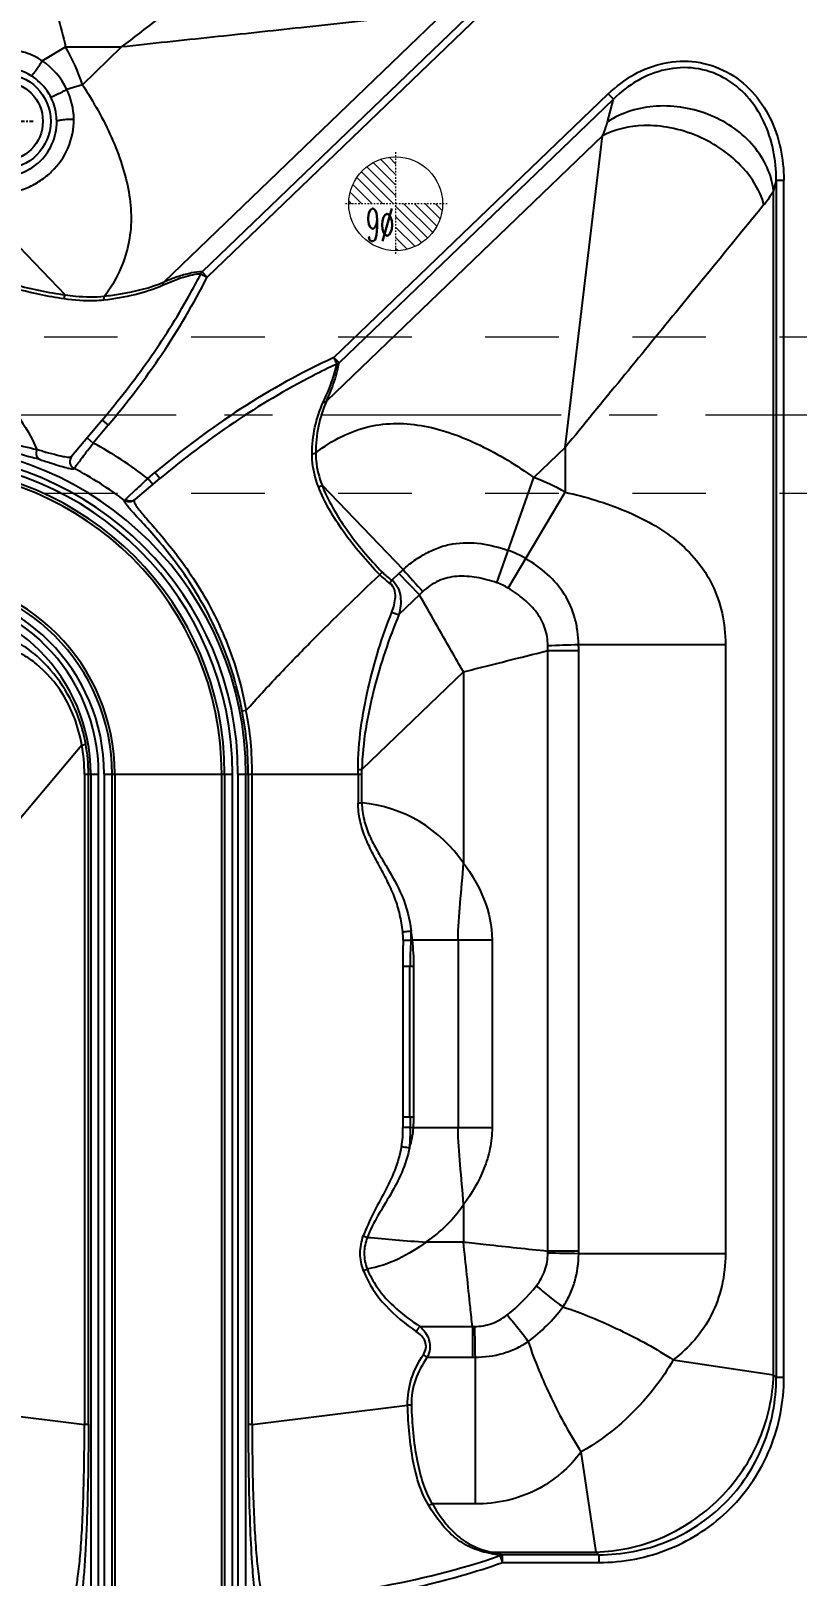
# Model space of a CAD drawing. Header units: millimetres. Extents: x 2634 to 3034, y 1430 to 1883.
# Drawn here: x 2910.3 to 2959.3, y 1681.4 to 1780.2 of the extents above; entities that cross this region are included whole.
import ezdxf
from ezdxf.enums import TextEntityAlignment as Align

# ---------------------------------------------------------------- set-up
doc = ezdxf.new("R2010")
doc.units = ezdxf.units.MM
doc.linetypes.add('CENTER', pattern=[0.6, 0.375, -0.075, 0.075, -0.075])
doc.linetypes.add('HIDDEN', pattern=[0.2, 0.1, -0.1])
doc.layers.add('cool', color=153, linetype='HIDDEN', lineweight=9)
doc.layers.add('epin', color=13, linetype='Continuous', lineweight=9)
doc.styles.add('TXT05', font='txt.shx', dxfattribs={"width": 0.5, "bigfont": 'gbcbig.shx'})

# ---------------------------------------------------------------- blocks, each defined once
blk = doc.blocks.new('epin_ejp_6')
at = {"layer": 'epin'}
h = blk.add_hatch(dxfattribs=at)
h.set_pattern_fill('_ANSI31', color=123, scale=0.15, angle=90)
h.set_pattern_definition([(135, (119, 124), (-0.3367596, -0.3367596), [])])
h.paths.add_polyline_path([(0, 3, 0.414214), (-3, 0), (0, 0)])
h.paths.add_polyline_path([(3, 0), (0, 0), (0, -3, 0.414214)])
at = {"layer": 'epin', "color": 1, "linetype": 'CENTER', "ltscale": 0.12}
for p, q in [((0, -3.3), (0, 3.3)), ((-3.3, 0), (3.3, 0))]:
    blk.add_line(p, q, dxfattribs=at)
at = {"layer": 'epin'}
blk.add_circle((0, 0), 3, dxfattribs=at)
at = {"layer": 'epin', "color": 6, "style": 'TXT05', "width": 0.5}
blk.add_text('%%c6', height=2.1, dxfattribs=at).set_placement((0.995, 1.35), align=Align.MIDDLE)

msp = doc.modelspace()

# ---------------------------------------------------------------- linework, layer by layer
at = {"color": 7, "linetype": 'Continuous'}
for p, q in [((2918.821, 1764.172), (2936.754, 1781.415)), ((2939.233, 1782.113), (2921.25, 1764.821)), ((2939.56, 1781.772), (2921.577, 1764.481)), ((2911.039, 1778.314), (2912.527, 1779.194)), ((2912.527, 1779.194), (2916.109, 1779.194)), ((2913.598, 1776.78), (2916.109, 1779.194)), ((2913.598, 1776.78), (2912.601, 1776.471)), ((2929.676, 1759.339), (2947.218, 1776.206)), ((2947.546, 1775.865), (2947.218, 1776.206)), ((2930.004, 1758.998), (2947.546, 1775.865)), ((2947.166, 1774.412), (2947.546, 1775.865)), ((2946.848, 1773.509), (2929.202, 1756.541)), ((2944.458, 1753.58), (2946.848, 1773.509)), ((2957.949, 1770.679), (2957.777, 1770.019)), ((2957.949, 1770.679), (2958.444, 1770.679)), ((2957.949, 1770.679), (2957.949, 1694.135)), ((2958.444, 1694.135), (2958.444, 1770.679)), ((2957.777, 1694.307), (2957.777, 1770.019)), ((2907.391, 1768.659), (2912.5, 1763.345)), ((2921.577, 1764.481), (2921.25, 1764.821)), ((2930.004, 1758.998), (2929.676, 1759.339)), ((2914.867, 1755.344), (2912.915, 1753.017)), ((2915.252, 1755.021), (2914.29, 1753.873)), ((2914.867, 1755.344), (2915.252, 1755.021)), ((2913.905, 1754.197), (2914.29, 1753.873)), ((2944.458, 1753.58), (2942.465, 1751.664)), ((2944.458, 1753.58), (2944.458, 1750.733)), ((2916.965, 1750.265), (2918.559, 1751.602)), ((2917.779, 1751.603), (2918.236, 1751.987)), ((2918.102, 1751.218), (2917.779, 1751.603)), ((2918.559, 1751.602), (2918.236, 1751.987)), ((2940.091, 1744.939), (2942.465, 1751.664)), ((2916.884, 1750.767), (2916.556, 1750.46)), ((2928.917, 1751.176), (2934.106, 1745.78)), ((2940.824, 1744.595), (2944.458, 1750.733)), ((2916.556, 1750.46), (2916.35, 1750.265)), ((2933.833, 1745.526), (2933.387, 1745.097)), ((2935.142, 1744.165), (2933.833, 1745.526)), ((2935.142, 1744.165), (2933.836, 1742.909)), ((2945.319, 1741.002), (2954.701, 1741.002)), ((2954.701, 1741.002), (2954.701, 1702.046)), ((2943.351, 1740.603), (2945.325, 1740.603)), ((2943.351, 1702.214), (2943.351, 1740.603)), ((2945.325, 1702.214), (2945.325, 1740.603)), ((2937.952, 1739.244), (2931.467, 1733.009)), ((2937.952, 1739.244), (2937.952, 1727.016)), ((2924.058, 1736.774), (2923.815, 1736.727)), ((2913.56, 1734.56), (2902.841, 1721.785)), ((2931.224, 1733.006), (2931.467, 1733.009)), ((2913.728, 1732.713), (2914.639, 1732.713)), ((2913.728, 1732.713), (2913.728, 1691.134)), ((2913.988, 1691.134), (2913.988, 1732.713)), ((2914.137, 1732.713), (2914.137, 1609.037)), ((2914.639, 1609.037), (2914.639, 1732.713)), ((2914.992, 1732.713), (2923.194, 1732.713)), ((2914.992, 1732.713), (2914.992, 1609.037)), ((2915.494, 1609.037), (2915.494, 1732.713)), ((2915.679, 1732.713), (2915.679, 1609.037)), ((2922.507, 1609.037), (2922.507, 1732.713)), ((2922.692, 1732.713), (2922.692, 1609.037)), ((2923.194, 1609.037), (2923.194, 1732.713)), ((2923.547, 1732.713), (2931.469, 1732.713)), ((2923.547, 1732.713), (2923.547, 1609.037)), ((2924.049, 1609.037), (2924.049, 1732.713)), ((2924.198, 1732.713), (2924.198, 1691.134)), ((2924.457, 1691.134), (2924.446, 1732.713)), ((2931.226, 1732.713), (2931.226, 1730.863)), ((2931.469, 1730.863), (2931.469, 1732.713)), ((2931.226, 1730.863), (2931.469, 1730.863)), ((2934.69, 1722.108), (2939.785, 1722.108)), ((2937.615, 1722.108), (2937.615, 1710.09)), ((2939.785, 1722.108), (2939.785, 1710.09)), ((2934.085, 1720.429), (2934.79, 1720.429)), ((2934.085, 1720.429), (2934.085, 1710.806)), ((2934.541, 1710.806), (2934.541, 1720.429)), ((2934.79, 1710.806), (2934.79, 1720.429)), ((2934.085, 1710.806), (2934.79, 1710.806)), ((2939.785, 1710.09), (2934.764, 1710.09)), ((2937.952, 1705.182), (2937.952, 1702.794)), ((2937.952, 1702.794), (2935.564, 1702.794)), ((2945.325, 1702.214), (2943.351, 1702.214)), ((2954.701, 1702.046), (2945.323, 1702.046)), ((2935.186, 1697.395), (2938.531, 1697.395)), ((2938.531, 1697.395), (2938.531, 1695.421)), ((2935.639, 1695.421), (2938.531, 1695.421)), ((2938.7, 1695.422), (2938.7, 1686.045)), ((2951.373, 1695.259), (2957.777, 1694.307)), ((2957.777, 1694.307), (2957.949, 1694.135)), ((2958.444, 1694.135), (2957.949, 1694.135)), ((2903.796, 1692.353), (2913.728, 1691.134)), ((2924.457, 1691.134), (2934.39, 1692.353)), ((2913.988, 1691.134), (2913.728, 1691.134)), ((2924.457, 1691.134), (2924.198, 1691.134)), ((2946.439, 1682.969), (2945.487, 1689.373)), ((2938.7, 1686.045), (2935.969, 1686.045)), ((2939.737, 1682.969), (2946.439, 1682.969)), ((2940.291, 1682.743), (2940.447, 1682.301)), ((2946.611, 1682.796), (2940.447, 1682.796)), ((2940.447, 1682.301), (2940.447, 1682.796)), ((2946.611, 1682.796), (2946.439, 1682.969)), ((2946.611, 1682.796), (2946.611, 1682.301)), ((2940.447, 1682.301), (2946.611, 1682.301))]:
    msp.add_line(p, q, dxfattribs=at)
at = {"color": 1, "linetype": 'CENTER', "ltscale": 0.8}
msp.add_line((2906.61, 1774.442), (2910.46, 1774.442), dxfattribs=at)
at = {"color": 7, "linetype": 'Continuous'}
for radius in [3.041, 2.539]:
    msp.add_circle((2908.535, 1774.442), radius, dxfattribs=at)
for centre, radius, start, end in [((2902.797, 1773.436), 11.306, 17.20244, 30.61639), ((2908.304, 1774.412), 4.765, 25.60462, 54.96899), ((2908.657, 1774.529), 4.397, 0.75222, 26.22343), ((2880.609, 1785.563), 45.618, 330.74833, 332.76346), ((2949.941, 1716.121), 47.28, 115.12842, 117.18433), ((2903.005, 1732.713), 21.044, 0, 90), ((2903.005, 1732.713), 23.981, 51.97123, 61.92894), ((2903.005, 1732.713), 20.542, 0, 90), ((2903.005, 1732.713), 20.189, 0, 90), ((2899.944, 1716.617), 37.816, 73.17675, 73.65539), ((2891.577, 1680.689), 75.231, 74.97927, 75.2837), ((2913.301, 1752.693), 0.504, 140.01231, 242.57196), ((2903.005, 1732.713), 19.687, 0, 90), ((2903.005, 1732.713), 19.502, 0, 90), ((2903.005, 1732.713), 21.973, 52.7788, 62.74142), ((3150.195, 1501.905), 341.126, 132.94705, 133.15273), ((2938.7, 1741.002), 11.306, 59.38361, 70.55095), ((2928.488, 1751.949), 0.884, 283.0321, 299.04036), ((2938.7, 1741.002), 6.369, 59.38238, 70.55186), ((2935.842, 1748.658), 4.325, 224.63631, 235.42156), ((2942.224, 1736.797), 12.107, 132.10477, 133.86919), ((3040.847, 1840.063), 142.418, 221.45379, 222.21044), ((2903.005, 1732.713), 12.674, 0, 90), ((2903.005, 1732.713), 12.489, 0, 90), ((2903.005, 1732.713), 11.987, 0, 90), ((2936.011, 1748.822), 4.788, 224.73712, 234.98745), ((2938.797, 1741.23), 3.929, 58.92162, 70.76174), ((2903.005, 1732.713), 11.634, 0, 90), ((2903.005, 1732.713), 11.132, 360, 90), ((2940.97, 1738.414), 8.188, 133.24478, 135.384), ((2934.725, 1740.839), 8.628, 358.43497, 0.60827), ((2940.037, 1859.025), 118.141, 271.6087, 272.56235), ((2932.666, 1740.604), 12.659, 359.99465, 1.80321), ((2903.005, 1732.713), 21.193, 0, 10.91583), ((2903.544, 1732.713), 10.185, 0.00365, 10.4492), ((2903.294, 1732.712), 10.693, 0.00694, 10.43216), ((2903.005, 1732.713), 28.221, 360, 0.59505), ((2903.005, 1732.713), 28.464, 360, 0.59505), ((2930.656, 1722.108), 8.793, 33.9312, 84.69756), ((2927.973, 1722.156), 6.127, 359.42371, 4.42004), ((2935.226, 1817.119), 95.031, 269.32107, 269.62414), ((2927.652, 1722.423), 6.959, 357.25851, 2.0214), ((2932.064, 1734.135), 12.31, 281.90141, 282.31581), ((2930.076, 1721.706), 4.632, 4.98091, 11.9845), ((2920.804, 1720.435), 13.987, 359.97308, 6.87094), ((2984.517, 1710.837), 50.432, 180.03511, 180.82748), ((2935.213, 1646.051), 64.068, 90.5849, 91.00437), ((2948.452, 1710.822), 13.91, 180.06321, 182.91037), ((2931.931, 1688.5), 21.775, 82.52558, 83.06782), ((2925.075, 1710.806), 9.715, 355.77073, 0.0023), ((2930.656, 1710.09), 8.793, 303.9312, 326.0688), ((2935.531, 1702.115), 7.82, 359.73789, 0.73033), ((2933.746, 1702.216), 11.579, 359.15459, 359.99004), ((2940.041, 1448.179), 253.921, 88.808, 89.25309), ((2934.067, 1706.679), 10.851, 307.94026, 322.0598), ((2935.541, 1705.205), 10.956, 306.7548, 323.24617), ((2938.631, 1705.21), 7.815, 269.26924, 270.26227), ((3192.25, 1700.699), 253.605, 180.74663, 181.19231), ((2938.652, 1705.141), 9.72, 269.28731, 270.28242), ((2935.414, 1661.211), 31.159, 91.43716, 91.88414)]:
    msp.add_arc(centre, radius, start, end, dxfattribs=at)
for points, knots in [([(2916.109, 1779.194), (2917.657, 1780.38), (2920.684, 1782.744), (2926.164, 1786.971), (2930.093, 1790.017), (2932.53, 1791.903)], [0, 0, 0, 0, 0.281733, 0.554865, 1, 1, 1, 1]), ([(2902.797, 1789.437), (2904.1, 1789.437), (2906.675, 1788.916), (2909.164, 1786.832), (2910.524, 1784.758), (2911.38, 1783.025), (2912.041, 1781.152), (2912.383, 1779.855), (2912.527, 1779.194)], [0, 0, 0, 0, 0.254621, 0.491325, 0.612518, 0.738179, 0.867882, 1, 1, 1, 1]), ([(2936.754, 1781.415), (2933.691, 1781.086), (2928.747, 1780.558), (2921.867, 1779.807), (2918.046, 1779.413), (2916.109, 1779.194)], [0, 0, 0, 0, 0.445138, 0.718268, 1, 1, 1, 1]), ([(2911.039, 1778.314), (2910.704, 1778.534), (2909.979, 1778.879), (2908.48, 1779.148), (2907.338, 1778.934), (2906.677, 1778.645)], [0, 0, 0, 0, 0.265299, 0.522939, 1, 1, 1, 1]), ([(2910.335, 1777.355), (2910.348, 1777.354), (2910.38, 1777.384), (2910.434, 1777.435), (2910.511, 1777.527), (2910.604, 1777.649), (2910.71, 1777.8), (2910.859, 1778.023), (2910.969, 1778.197), (2911.039, 1778.314)], [0, 0, 0, 0, 0.031401, 0.097057, 0.196083, 0.326533, 0.484444, 0.658307, 1, 1, 1, 1]), ([(2947.218, 1776.206), (2947.726, 1776.664), (2948.811, 1777.52), (2950.757, 1778.266), (2952.843, 1778.36), (2954.833, 1777.709), (2956.471, 1776.416), (2957.628, 1774.693), (2958.31, 1772.735), (2958.428, 1771.363), (2958.444, 1770.679)], [0, 0, 0, 0, 0.125169, 0.250169, 0.375044, 0.499919, 0.624855, 0.749803, 0.874852, 1, 1, 1, 1]), ([(2910.335, 1777.355), (2909.784, 1777.7), (2908.52, 1778.069), (2907.263, 1777.747), (2906.742, 1777.468)], [0, 0, 0, 0, 0.524151, 1, 1, 1, 1]), ([(2911.586, 1775.982), (2911.516, 1776.122), (2911.198, 1776.659), (2910.731, 1777.107), (2910.335, 1777.355)], [0, 0, 0, 0, 0.251192, 1, 1, 1, 1]), ([(2957.949, 1770.679), (2957.953, 1771.326), (2957.831, 1772.622), (2957.222, 1774.475), (2956.158, 1776.106), (2954.642, 1777.333), (2952.787, 1777.945), (2950.838, 1777.843), (2949.033, 1777.112), (2948.006, 1776.317), (2947.546, 1775.865)], [0, 0, 0, 0, 0.126338, 0.251964, 0.377061, 0.501443, 0.625403, 0.749588, 0.874192, 1, 1, 1, 1]), ([(2911.586, 1775.982), (2911.597, 1775.983), (2911.627, 1775.999), (2911.691, 1776.024), (2911.789, 1776.071), (2911.978, 1776.161), (2912.252, 1776.296), (2912.483, 1776.411), (2912.601, 1776.471)], [0, 0, 0, 0, 0.026902, 0.089167, 0.185355, 0.313964, 0.647107, 1, 1, 1, 1]), ([(2913.598, 1776.78), (2914.303, 1775.702), (2915.247, 1774.034), (2916.156, 1771.7), (2916.602, 1769.964), (2916.774, 1768.228), (2916.594, 1766.494), (2916.007, 1764.812), (2915.409, 1763.749), (2915.018, 1763.268)], [0, 0, 0, 0, 0.265715, 0.393248, 0.515831, 0.634331, 0.751486, 0.872231, 1, 1, 1, 1]), ([(2911.961, 1774.442), (2911.957, 1774.839), (2911.857, 1775.375), (2911.647, 1775.863), (2911.586, 1775.982)], [0, 0, 0, 0, 0.747997, 1, 1, 1, 1]), ([(2957.777, 1770.019), (2957.719, 1770.522), (2957.425, 1771.538), (2956.554, 1772.903), (2955.302, 1774.042), (2953.774, 1774.89), (2952.068, 1775.374), (2949.791, 1775.511), (2948.085, 1775.01), (2947.166, 1774.412)], [0, 0, 0, 0, 0.113605, 0.233263, 0.359243, 0.489875, 0.62245, 0.753765, 1, 1, 1, 1]), ([(2908.125, 1770.925), (2908.601, 1770.88), (2909.582, 1770.986), (2910.865, 1771.726), (2911.757, 1772.939), (2911.966, 1773.941), (2911.961, 1774.442)], [0, 0, 0, 0, 0.246159, 0.491773, 0.742097, 1, 1, 1, 1]), ([(2908.327, 1769.817), (2908.937, 1769.84), (2909.86, 1770.042), (2910.937, 1770.633), (2911.898, 1771.401), (2912.81, 1772.701), (2913.061, 1773.96), (2913.053, 1774.586)], [0, 0, 0, 0, 0.248126, 0.372371, 0.49647, 0.745502, 1, 1, 1, 1]), ([(2911.961, 1774.442), (2911.965, 1774.454), (2912, 1774.476), (2912.068, 1774.501), (2912.174, 1774.526), (2912.376, 1774.558), (2912.673, 1774.58), (2912.924, 1774.587), (2913.053, 1774.586)], [0, 0, 0, 0, 0.035629, 0.101421, 0.198452, 0.325836, 0.652548, 1, 1, 1, 1]), ([(2946.848, 1773.509), (2946.882, 1773.587), (2947.003, 1773.882), (2947.107, 1774.185), (2947.166, 1774.412)], [0, 0, 0, 0, 0.266119, 1, 1, 1, 1]), ([(2957.167, 1769.116), (2956.927, 1769.987), (2956.121, 1771.3), (2954.54, 1772.669), (2952.959, 1773.546), (2951.23, 1774.078), (2949.148, 1774.268), (2947.642, 1773.94), (2946.848, 1773.509)], [0, 0, 0, 0, 0.216749, 0.353016, 0.5, 0.646984, 0.783251, 1, 1, 1, 1]), ([(2957.777, 1770.019), (2957.741, 1769.947), (2957.564, 1769.629), (2957.346, 1769.335), (2957.167, 1769.116)], [0, 0, 0, 0, 0.221294, 1, 1, 1, 1]), ([(2957.167, 1769.116), (2955.294, 1766.826), (2952.256, 1763.119), (2948.028, 1757.934), (2945.652, 1755.056), (2944.458, 1753.58)], [0, 0, 0, 0, 0.442107, 0.716375, 1, 1, 1, 1]), ([(2912.447, 1763.085), (2911.924, 1763.164), (2910.568, 1763.409), (2908.381, 1763.966), (2906.702, 1764.373), (2905.842, 1764.555)], [0, 0, 0, 0, 0.234451, 0.610287, 1, 1, 1, 1]), ([(2905.893, 1764.766), (2907.037, 1764.545), (2909.222, 1763.998), (2911.422, 1763.49), (2912.5, 1763.345)], [0, 0, 0, 0, 0.517186, 1, 1, 1, 1]), ([(2915.252, 1755.021), (2916.477, 1756.473), (2918.785, 1759.503), (2920.711, 1762.79), (2921.577, 1764.481)], [0, 0, 0, 0, 0.500065, 1, 1, 1, 1]), ([(2921.168, 1764.685), (2920.994, 1764.678), (2920.618, 1764.619), (2919.807, 1764.398), (2919.188, 1764.147), (2918.766, 1763.959)], [0, 0, 0, 0, 0.208006, 0.44989, 1, 1, 1, 1]), ([(2919.776, 1764.529), (2919.698, 1764.503), (2919.376, 1764.393), (2919.059, 1764.27), (2918.821, 1764.172)], [0, 0, 0, 0, 0.24324, 1, 1, 1, 1]), ([(2921.25, 1764.821), (2921.021, 1764.825), (2920.519, 1764.752), (2920.036, 1764.614), (2919.776, 1764.529)], [0, 0, 0, 0, 0.456125, 1, 1, 1, 1]), ([(2921.168, 1764.685), (2921.192, 1764.675), (2921.328, 1764.606), (2921.463, 1764.536), (2921.577, 1764.481)], [0, 0, 0, 0, 0.170735, 1, 1, 1, 1]), ([(2918.766, 1763.959), (2918.181, 1763.709), (2916.933, 1763.298), (2915.641, 1763.083), (2914.976, 1763.006)], [0, 0, 0, 0, 0.487281, 1, 1, 1, 1]), ([(2915.018, 1763.268), (2915.358, 1763.305), (2916.651, 1763.474), (2917.932, 1763.8), (2918.821, 1764.173)], [0, 0, 0, 0, 0.261473, 1, 1, 1, 1]), ([(2918.766, 1763.959), (2918.766, 1763.979), (2918.772, 1764.052), (2918.794, 1764.125), (2918.821, 1764.172)], [0, 0, 0, 0, 0.265553, 1, 1, 1, 1]), ([(2914.976, 1763.006), (2914.775, 1762.983), (2913.931, 1762.92), (2913.083, 1762.997), (2912.447, 1763.085)], [0, 0, 0, 0, 0.239768, 1, 1, 1, 1]), ([(2912.5, 1763.345), (2912.719, 1763.317), (2913.553, 1763.222), (2914.402, 1763.196), (2915.018, 1763.268)], [0, 0, 0, 0, 0.261924, 1, 1, 1, 1]), ([(2914.867, 1755.344), (2915.909, 1756.586), (2917.896, 1759.135), (2919.624, 1761.87), (2920.409, 1763.272)], [0, 0, 0, 0, 0.50215, 1, 1, 1, 1]), ([(2914.976, 1763.006), (2914.975, 1763.029), (2914.978, 1763.118), (2914.995, 1763.207), (2915.019, 1763.268)], [0, 0, 0, 0, 0.259878, 1, 1, 1, 1]), ([(2903.005, 1761.707), (2903.782, 1761.207), (2905.361, 1760.052), (2907.546, 1758.045), (2909.408, 1755.839), (2910.366, 1754.233), (2910.688, 1753.452)], [0, 0, 0, 0, 0.242889, 0.513208, 0.777916, 1, 1, 1, 1]), ([(2929.676, 1759.339), (2927.613, 1758.392), (2923.621, 1756.182), (2919.982, 1753.442), (2918.236, 1751.987)], [0, 0, 0, 0, 0.499704, 1, 1, 1, 1]), ([(2928.999, 1756.491), (2929.193, 1756.91), (2929.532, 1757.704), (2929.787, 1758.532), (2929.864, 1758.926)], [0, 0, 0, 0, 0.535608, 1, 1, 1, 1]), ([(2929.676, 1759.339), (2929.695, 1759.296), (2929.756, 1759.157), (2929.824, 1759.022), (2929.864, 1758.926)], [0, 0, 0, 0, 0.309545, 1, 1, 1, 1]), ([(2929.845, 1758.283), (2929.862, 1758.345), (2929.925, 1758.58), (2929.976, 1758.819), (2930.004, 1758.998)], [0, 0, 0, 0, 0.25981, 1, 1, 1, 1]), ([(2928.342, 1758.178), (2926.596, 1757.281), (2923.204, 1755.264), (2920.071, 1752.87), (2918.559, 1751.602)], [0, 0, 0, 0, 0.498577, 1, 1, 1, 1]), ([(2929.202, 1756.541), (2929.268, 1756.693), (2929.509, 1757.263), (2929.724, 1757.846), (2929.845, 1758.283)], [0, 0, 0, 0, 0.267006, 1, 1, 1, 1]), ([(2928.278, 1753.186), (2928.29, 1753.759), (2928.402, 1754.896), (2928.768, 1755.98), (2928.999, 1756.491)], [0, 0, 0, 0, 0.505558, 1, 1, 1, 1]), ([(2929.202, 1756.541), (2928.974, 1756.032), (2928.627, 1754.946), (2928.522, 1753.815), (2928.516, 1753.244)], [0, 0, 0, 0, 0.494364, 1, 1, 1, 1]), ([(2928.999, 1756.491), (2929.017, 1756.491), (2929.087, 1756.496), (2929.157, 1756.516), (2929.202, 1756.541)], [0, 0, 0, 0, 0.264332, 1, 1, 1, 1]), ([(2928.516, 1753.244), (2929.033, 1753.647), (2930.114, 1754.34), (2931.882, 1754.987), (2933.692, 1755.187), (2935.496, 1755), (2937.284, 1754.499), (2939.678, 1753.486), (2941.374, 1752.441), (2942.465, 1751.664)], [0, 0, 0, 0, 0.129765, 0.25191, 0.369132, 0.486743, 0.608358, 0.73511, 1, 1, 1, 1]), ([(2903.005, 1753.975), (2904.426, 1754.004), (2906.997, 1753.816), (2909.494, 1753.225), (2910.586, 1752.905)], [0, 0, 0, 0, 0.555349, 1, 1, 1, 1]), ([(2903.019, 1754.383), (2904.466, 1754.438), (2907.062, 1754.291), (2909.59, 1753.738), (2910.688, 1753.452)], [0, 0, 0, 0, 0.560543, 1, 1, 1, 1]), ([(2913.822, 1753.253), (2913.86, 1753.304), (2914.015, 1753.511), (2914.17, 1753.718), (2914.29, 1753.873)], [0, 0, 0, 0, 0.242229, 1, 1, 1, 1]), ([(2910.688, 1753.452), (2910.639, 1753.331), (2910.617, 1753.07), (2910.788, 1752.858), (2910.889, 1752.814)], [0, 0, 0, 0, 0.542792, 1, 1, 1, 1]), ([(2910.889, 1752.814), (2911.137, 1752.739), (2911.584, 1752.601), (2912.175, 1752.413), (2912.612, 1752.286), (2912.856, 1752.229), (2912.951, 1752.223)], [0, 0, 0, 0, 0.363102, 0.653262, 0.866123, 1, 1, 1, 1]), ([(2911.074, 1753.349), (2911.32, 1753.283), (2911.75, 1753.166), (2912.301, 1753.03), (2912.651, 1752.967), (2912.837, 1752.973), (2912.899, 1752.998), (2912.915, 1753.017)], [0, 0, 0, 0, 0.403269, 0.704795, 0.901345, 0.961326, 1, 1, 1, 1]), ([(2913.069, 1752.246), (2913.095, 1752.272), (2913.162, 1752.379), (2913.32, 1752.579), (2913.547, 1752.887), (2913.724, 1753.122), (2913.822, 1753.253)], [0, 0, 0, 0, 0.088299, 0.297431, 0.609696, 1, 1, 1, 1]), ([(2928.688, 1751.088), (2928.621, 1751.265), (2928.391, 1751.941), (2928.269, 1752.66), (2928.278, 1753.186)], [0, 0, 0, 0, 0.264821, 1, 1, 1, 1]), ([(2928.516, 1753.244), (2928.512, 1753.076), (2928.543, 1752.371), (2928.73, 1751.679), (2928.918, 1751.176)], [0, 0, 0, 0, 0.238296, 1, 1, 1, 1]), ([(2912.951, 1752.223), (2912.965, 1752.223), (2913.004, 1752.222), (2913.051, 1752.226), (2913.069, 1752.246)], [0, 0, 0, 0, 0.344667, 1, 1, 1, 1]), ([(2932.609, 1745.452), (2932.19, 1745.883), (2931.372, 1746.767), (2929.969, 1748.588), (2929.08, 1750.062), (2928.688, 1751.088)], [0, 0, 0, 0, 0.26166, 0.52261, 1, 1, 1, 1]), ([(2928.917, 1751.176), (2929.101, 1750.69), (2929.58, 1749.712), (2930.813, 1747.81), (2931.934, 1746.459), (2932.764, 1745.619)], [0, 0, 0, 0, 0.22959, 0.478638, 1, 1, 1, 1]), ([(2944.458, 1750.733), (2945.765, 1750.44), (2947.678, 1749.873), (2950.028, 1748.741), (2951.582, 1747.688), (2952.916, 1746.403), (2953.932, 1744.825), (2954.564, 1742.99), (2954.701, 1741.673), (2954.701, 1741.002)], [0, 0, 0, 0, 0.260844, 0.38613, 0.507095, 0.625199, 0.744485, 0.869298, 1, 1, 1, 1]), ([(2916.349, 1750.032), (2916.328, 1750.066), (2916.297, 1750.12), (2916.285, 1750.19), (2916.296, 1750.21)], [0, 0, 0, 0, 0.639894, 1, 1, 1, 1]), ([(2916.35, 1750.265), (2916.345, 1750.261), (2916.33, 1750.246), (2916.315, 1750.232), (2916.305, 1750.221)], [0, 0, 0, 0, 0.319674, 1, 1, 1, 1]), ([(2916.965, 1750.265), (2916.883, 1750.196), (2916.659, 1750.115), (2916.437, 1750.197), (2916.35, 1750.265)], [0, 0, 0, 0, 0.493509, 1, 1, 1, 1]), ([(2923.815, 1736.727), (2923.476, 1738.482), (2922.665, 1741.013), (2921.094, 1744.017), (2919.854, 1745.901), (2918.656, 1747.425), (2917.628, 1748.584), (2916.928, 1749.329), (2916.54, 1749.771), (2916.407, 1749.941), (2916.359, 1750.016)], [0, 0, 0, 0, 0.347187, 0.509729, 0.657327, 0.784369, 0.885817, 0.958102, 0.982825, 1, 1, 1, 1]), ([(2916.919, 1750.222), (2916.859, 1750.173), (2916.721, 1750.105), (2916.568, 1750.104), (2916.499, 1750.118)], [0, 0, 0, 0, 0.524192, 1, 1, 1, 1]), ([(2916.919, 1750.222), (2916.889, 1750.177), (2916.945, 1749.986), (2917.036, 1749.863), (2917.102, 1749.773)], [0, 0, 0, 0, 0.326588, 1, 1, 1, 1]), ([(2916.965, 1750.265), (2916.96, 1750.26), (2916.944, 1750.246), (2916.927, 1750.233), (2916.919, 1750.222)], [0, 0, 0, 0, 0.36775, 1, 1, 1, 1]), ([(2917.102, 1749.773), (2917.261, 1749.554), (2917.703, 1749.04), (2918.498, 1748.134), (2919.498, 1746.923), (2920.605, 1745.398), (2921.714, 1743.574), (2923.082, 1740.742), (2923.779, 1738.395), (2924.069, 1736.776)], [0, 0, 0, 0, 0.054363, 0.13574, 0.242025, 0.369524, 0.513714, 0.669856, 1, 1, 1, 1]), ([(2934.106, 1745.78), (2934.326, 1745.989), (2934.8, 1746.37), (2935.573, 1746.848), (2936.396, 1747.223), (2938.136, 1747.682), (2939.698, 1747.406), (2940.821, 1747.008)], [0, 0, 0, 0, 0.126553, 0.253009, 0.37837, 0.502929, 1, 1, 1, 1]), ([(2932.609, 1745.452), (2932.621, 1745.465), (2932.67, 1745.523), (2932.723, 1745.578), (2932.764, 1745.619)], [0, 0, 0, 0, 0.237958, 1, 1, 1, 1]), ([(2945.319, 1741.002), (2945.31, 1741.286), (2945.26, 1741.85), (2945.047, 1742.957), (2944.478, 1744.264), (2943.355, 1745.544), (2942.43, 1746.196), (2941.944, 1746.484)], [0, 0, 0, 0, 0.126011, 0.251667, 0.500366, 0.748815, 1, 1, 1, 1]), ([(2924.058, 1736.774), (2924.742, 1737.541), (2926.137, 1739.038), (2928.962, 1741.957), (2931.145, 1744.066), (2932.609, 1745.452)], [0, 0, 0, 0, 0.253102, 0.503669, 1, 1, 1, 1]), ([(2933.38, 1743.065), (2933.441, 1743.219), (2933.548, 1743.534), (2933.625, 1744.026), (2933.586, 1744.522), (2933.392, 1744.81), (2933.263, 1744.9)], [0, 0, 0, 0, 0.253295, 0.507117, 0.759338, 1, 1, 1, 1]), ([(2933.387, 1745.097), (2933.544, 1744.974), (2933.799, 1744.644), (2933.953, 1744.059), (2933.953, 1743.471), (2933.883, 1743.092), (2933.836, 1742.909)], [0, 0, 0, 0, 0.254285, 0.510798, 0.759366, 1, 1, 1, 1]), ([(2940.091, 1744.939), (2939.671, 1745.085), (2938.83, 1745.312), (2937.556, 1745.414), (2936.335, 1745.129), (2935.658, 1744.658), (2935.36, 1744.379)], [0, 0, 0, 0, 0.265794, 0.518534, 0.756183, 1, 1, 1, 1]), ([(2943.354, 1740.931), (2943.35, 1741.306), (2943.231, 1742.059), (2942.674, 1743.074), (2941.841, 1743.918), (2941.178, 1744.381), (2940.825, 1744.594)], [0, 0, 0, 0, 0.24164, 0.481091, 0.733966, 1, 1, 1, 1]), ([(2937.952, 1739.244), (2937.701, 1739.687), (2936.761, 1741.325), (2935.826, 1742.966), (2935.142, 1744.165)], [0, 0, 0, 0, 0.269275, 1, 1, 1, 1]), ([(2931.224, 1733.006), (2931.215, 1733.887), (2931.357, 1735.64), (2931.986, 1739.03), (2932.759, 1741.489), (2933.38, 1743.065)], [0, 0, 0, 0, 0.25571, 0.508276, 1, 1, 1, 1]), ([(2933.836, 1742.909), (2933.191, 1741.356), (2932.375, 1738.936), (2931.67, 1735.599), (2931.483, 1733.876), (2931.467, 1733.009)], [0, 0, 0, 0, 0.493388, 0.745679, 1, 1, 1, 1]), ([(2933.38, 1743.065), (2933.453, 1743.025), (2933.602, 1742.963), (2933.758, 1742.92), (2933.836, 1742.909)], [0, 0, 0, 0, 0.513281, 1, 1, 1, 1]), ([(2913.559, 1734.56), (2913.458, 1735.167), (2913.149, 1736.31), (2912.244, 1738.131), (2911.108, 1739.451), (2909.995, 1740.245), (2909.421, 1740.548), (2909.044, 1740.681), (2908.842, 1740.702), (2908.773, 1740.68), (2908.756, 1740.661)], [0, 0, 0, 0, 0.224697, 0.428397, 0.738902, 0.846884, 0.925633, 0.975907, 0.99075, 1, 1, 1, 1]), ([(2913.811, 1734.648), (2913.626, 1735.653), (2913.011, 1737.443), (2911.586, 1739.473), (2910.348, 1740.578), (2909.534, 1741.098), (2909.206, 1741.266), (2909.063, 1741.325)], [0, 0, 0, 0, 0.361898, 0.658288, 0.86966, 0.945163, 1, 1, 1, 1]), ([(2937.952, 1739.244), (2938.434, 1739.368), (2939.613, 1739.663), (2941.412, 1740.119), (2942.73, 1740.444), (2943.351, 1740.603)], [0, 0, 0, 0, 0.268436, 0.654987, 1, 1, 1, 1]), ([(2913.559, 1734.56), (2913.596, 1734.569), (2913.659, 1734.585), (2913.739, 1734.609), (2913.784, 1734.628), (2913.809, 1734.641), (2913.811, 1734.648)], [0, 0, 0, 0, 0.421877, 0.730296, 0.914578, 1, 1, 1, 1]), ([(2934.082, 1722.628), (2934.035, 1722.997), (2933.915, 1723.729), (2933.603, 1724.792), (2933.144, 1725.787), (2932.63, 1726.744), (2932.114, 1727.7), (2931.646, 1728.689), (2931.313, 1729.748), (2931.228, 1730.491), (2931.226, 1730.863)], [0, 0, 0, 0, 0.126882, 0.252459, 0.376647, 0.499955, 0.623052, 0.747187, 0.872891, 1, 1, 1, 1]), ([(2931.469, 1730.863), (2931.471, 1730.504), (2931.565, 1729.783), (2931.928, 1728.764), (2932.431, 1727.807), (2933.19, 1726.557), (2934.131, 1724.929), (2934.54, 1723.437), (2934.606, 1722.668)], [0, 0, 0, 0, 0.121823, 0.243229, 0.364699, 0.487189, 0.738695, 1, 1, 1, 1]), ([(2937.615, 1722.108), (2937.615, 1722.893), (2937.748, 1724.53), (2937.909, 1726.162), (2937.952, 1727.016)], [0, 0, 0, 0, 0.478197, 1, 1, 1, 1]), ([(2937.952, 1727.016), (2938.483, 1726.308), (2939.404, 1724.772), (2939.786, 1722.992), (2939.785, 1722.108)], [0, 0, 0, 0, 0.500655, 1, 1, 1, 1]), ([(2934.082, 1722.628), (2934.124, 1722.633), (2934.299, 1722.648), (2934.474, 1722.662), (2934.606, 1722.668)], [0, 0, 0, 0, 0.240899, 1, 1, 1, 1]), ([(2934.1, 1722.094), (2934.099, 1721.956), (2934.088, 1721.609), (2934.094, 1721.053), (2934.085, 1720.637), (2934.085, 1720.429)], [0, 0, 0, 0, 0.249999, 0.624995, 1, 1, 1, 1]), ([(2937.952, 1705.182), (2937.909, 1706.036), (2937.748, 1707.668), (2937.615, 1709.305), (2937.615, 1710.09)], [0, 0, 0, 0, 0.52182, 1, 1, 1, 1]), ([(2939.785, 1710.09), (2939.785, 1709.646), (2939.693, 1708.755), (2939.174, 1707.051), (2938.483, 1705.89), (2937.952, 1705.182)], [0, 0, 0, 0, 0.250369, 0.500509, 1, 1, 1, 1]), ([(2933.998, 1708.908), (2933.897, 1708.392), (2933.612, 1707.38), (2932.926, 1705.976), (2932.159, 1704.626), (2931.749, 1703.674), (2931.556, 1703.192)], [0, 0, 0, 0, 0.253031, 0.502368, 0.750156, 1, 1, 1, 1]), ([(2934.507, 1708.821), (2934.402, 1708.28), (2934.064, 1707.238), (2933.069, 1705.369), (2932.181, 1704.057), (2931.815, 1703.092)], [0, 0, 0, 0, 0.260063, 0.512436, 1, 1, 1, 1]), ([(2933.998, 1708.908), (2934.038, 1708.899), (2934.207, 1708.864), (2934.377, 1708.835), (2934.507, 1708.821)], [0, 0, 0, 0, 0.24103, 1, 1, 1, 1]), ([(2931.568, 1700.96), (2931.435, 1701.313), (2931.291, 1702.075), (2931.432, 1702.834), (2931.556, 1703.192)], [0, 0, 0, 0, 0.49958, 1, 1, 1, 1]), ([(2931.555, 1703.192), (2931.574, 1703.183), (2931.659, 1703.146), (2931.747, 1703.115), (2931.815, 1703.092)], [0, 0, 0, 0, 0.223872, 1, 1, 1, 1]), ([(2931.815, 1703.092), (2931.689, 1702.77), (2931.538, 1702.078), (2931.681, 1701.381), (2931.811, 1701.062)], [0, 0, 0, 0, 0.501422, 1, 1, 1, 1]), ([(2935.564, 1702.794), (2935.009, 1702.378), (2933.826, 1701.635), (2932.493, 1701.183), (2931.811, 1701.063)], [0, 0, 0, 0, 0.5005, 1, 1, 1, 1]), ([(2931.815, 1703.092), (2932.419, 1703.055), (2933.667, 1702.934), (2934.917, 1702.826), (2935.564, 1702.794)], [0, 0, 0, 0, 0.482847, 1, 1, 1, 1]), ([(2937.952, 1702.794), (2938.436, 1702.741), (2940.236, 1702.549), (2942.036, 1702.355), (2943.351, 1702.214)], [0, 0, 0, 0, 0.269306, 1, 1, 1, 1]), ([(2938.531, 1697.395), (2938.488, 1697.797), (2938.295, 1699.596), (2938.104, 1701.396), (2937.952, 1702.794)], [0, 0, 0, 0, 0.223126, 1, 1, 1, 1]), ([(2942.624, 1700.007), (2942.852, 1700.3), (2943.228, 1700.957), (2943.35, 1701.707), (2943.351, 1702.079)], [0, 0, 0, 0, 0.498974, 1, 1, 1, 1]), ([(2944.319, 1698.649), (2944.483, 1698.897), (2944.781, 1699.415), (2945.196, 1700.541), (2945.315, 1701.446), (2945.324, 1702.046)], [0, 0, 0, 0, 0.248314, 0.497946, 1, 1, 1, 1]), ([(2954.701, 1702.046), (2954.701, 1701.353), (2954.555, 1699.994), (2953.881, 1698.109), (2952.802, 1696.499), (2951.863, 1695.65), (2951.373, 1695.259)], [0, 0, 0, 0, 0.265408, 0.518282, 0.759857, 1, 1, 1, 1]), ([(2931.568, 1700.96), (2931.587, 1700.969), (2931.666, 1701.007), (2931.748, 1701.04), (2931.811, 1701.063)], [0, 0, 0, 0, 0.23739, 1, 1, 1, 1]), ([(2931.568, 1700.96), (2931.879, 1700.133), (2932.879, 1698.653), (2934.235, 1697.55), (2934.943, 1697.076)], [0, 0, 0, 0, 0.509029, 1, 1, 1, 1]), ([(2931.811, 1701.063), (2931.97, 1700.663), (2932.79, 1699.18), (2934.13, 1698.063), (2935.186, 1697.395)], [0, 0, 0, 0, 0.256104, 1, 1, 1, 1]), ([(2942.625, 1700.007), (2942.882, 1699.76), (2943.434, 1699.289), (2944.015, 1698.854), (2944.319, 1698.649)], [0, 0, 0, 0, 0.49274, 1, 1, 1, 1]), ([(2944.319, 1698.649), (2945.56, 1698.239), (2947.98, 1697.232), (2950.278, 1695.972), (2951.373, 1695.259)], [0, 0, 0, 0, 0.500038, 1, 1, 1, 1]), ([(2934.943, 1697.076), (2934.99, 1697.167), (2935.068, 1697.278), (2935.162, 1697.374), (2935.186, 1697.395)], [0, 0, 0, 0, 0.765289, 1, 1, 1, 1]), ([(2935.186, 1697.395), (2935.445, 1697.163), (2935.776, 1696.69), (2935.836, 1695.953), (2935.722, 1695.587), (2935.639, 1695.421)], [0, 0, 0, 0, 0.482467, 0.743639, 1, 1, 1, 1]), ([(2938.667, 1697.395), (2939.039, 1697.396), (2939.788, 1697.518), (2940.446, 1697.894), (2940.738, 1698.121)], [0, 0, 0, 0, 0.501087, 1, 1, 1, 1]), ([(2940.738, 1698.121), (2940.985, 1697.864), (2941.457, 1697.312), (2941.892, 1696.731), (2942.097, 1696.426)], [0, 0, 0, 0, 0.492349, 1, 1, 1, 1]), ([(2935.397, 1695.595), (2935.477, 1695.716), (2935.598, 1695.995), (2935.537, 1696.447), (2935.286, 1696.813), (2935.061, 1696.996), (2934.943, 1697.076)], [0, 0, 0, 0, 0.251134, 0.503157, 0.75292, 1, 1, 1, 1]), ([(2938.7, 1695.422), (2939.3, 1695.433), (2940.205, 1695.549), (2941.331, 1695.965), (2941.849, 1696.263), (2942.097, 1696.426)], [0, 0, 0, 0, 0.502034, 0.751706, 1, 1, 1, 1]), ([(2942.097, 1696.426), (2942.507, 1695.186), (2943.514, 1692.766), (2944.774, 1690.468), (2945.487, 1689.373)], [0, 0, 0, 0, 0.500038, 1, 1, 1, 1]), ([(2934.39, 1692.353), (2934.374, 1692.932), (2934.555, 1694.09), (2935.082, 1695.125), (2935.397, 1695.595)], [0, 0, 0, 0, 0.505891, 1, 1, 1, 1]), ([(2935.639, 1695.421), (2935.327, 1694.981), (2934.8, 1694.01), (2934.617, 1692.909), (2934.633, 1692.36)], [0, 0, 0, 0, 0.496004, 1, 1, 1, 1]), ([(2935.397, 1695.595), (2935.414, 1695.579), (2935.491, 1695.516), (2935.574, 1695.46), (2935.639, 1695.421)], [0, 0, 0, 0, 0.237499, 1, 1, 1, 1]), ([(2951.373, 1695.259), (2951.028, 1694.658), (2949.473, 1692.335), (2947.308, 1690.417), (2945.486, 1689.373)], [0, 0, 0, 0, 0.248048, 1, 1, 1, 1]), ([(2946.439, 1682.969), (2947.839, 1683.011), (2950.769, 1683.651), (2954.549, 1686.197), (2957.095, 1689.976), (2957.735, 1692.907), (2957.777, 1694.307)], [0, 0, 0, 0, 0.239514, 0.5, 0.760486, 1, 1, 1, 1]), ([(2946.611, 1682.301), (2948.153, 1682.302), (2951.269, 1682.901), (2955.221, 1685.525), (2957.845, 1689.476), (2958.444, 1692.593), (2958.444, 1694.135)], [0, 0, 0, 0, 0.250044, 0.500006, 0.749966, 1, 1, 1, 1]), ([(2946.611, 1682.797), (2948.089, 1682.795), (2951.078, 1683.365), (2954.868, 1685.878), (2957.381, 1689.668), (2957.951, 1692.657), (2957.949, 1694.135)], [0, 0, 0, 0, 0.25012, 0.500004, 0.749885, 1, 1, 1, 1]), ([(2935.74, 1685.94), (2935.495, 1686.339), (2935.09, 1687.265), (2934.713, 1688.81), (2934.477, 1690.533), (2934.403, 1691.736), (2934.39, 1692.353)], [0, 0, 0, 0, 0.212324, 0.453956, 0.720084, 1, 1, 1, 1]), ([(2934.632, 1692.36), (2934.664, 1691.179), (2934.817, 1689.468), (2935.33, 1687.356), (2935.726, 1686.439), (2935.969, 1686.045)], [0, 0, 0, 0, 0.544603, 0.786432, 1, 1, 1, 1]), ([(2912.817, 1679.805), (2912.895, 1679.795), (2913.006, 1679.975), (2913.085, 1680.205), (2913.169, 1680.528), (2913.246, 1680.935), (2913.357, 1681.676), (2913.476, 1682.841), (2913.59, 1684.513), (2913.675, 1686.512), (2913.724, 1688.756), (2913.731, 1690.326), (2913.728, 1691.134)], [0, 0, 0, 0, 0.020549, 0.041007, 0.069271, 0.105653, 0.150352, 0.264889, 0.412263, 0.589137, 0.78848, 1, 1, 1, 1]), ([(2913.988, 1691.134), (2913.988, 1689.66), (2913.966, 1687.531), (2913.885, 1684.838), (2913.809, 1683.154), (2913.718, 1681.768), (2913.619, 1680.696), (2913.513, 1679.954), (2913.429, 1679.563), (2913.369, 1679.433)], [0, 0, 0, 0, 0.376738, 0.543993, 0.688791, 0.807603, 0.899096, 0.963439, 1, 1, 1, 1]), ([(2924.198, 1691.134), (2924.199, 1688.997), (2924.238, 1686.046), (2924.408, 1682.525), (2924.521, 1681.139), (2924.59, 1680.568)], [0, 0, 0, 0, 0.606049, 0.836734, 1, 1, 1, 1]), ([(2924.458, 1691.134), (2924.455, 1690.326), (2924.461, 1688.756), (2924.511, 1686.512), (2924.596, 1684.513), (2924.71, 1682.841), (2924.829, 1681.676), (2924.94, 1680.935), (2925.017, 1680.528), (2925.101, 1680.205), (2925.18, 1679.975), (2925.29, 1679.795), (2925.368, 1679.805)], [0, 0, 0, 0, 0.211531, 0.410883, 0.587754, 0.735124, 0.849655, 0.894352, 0.930732, 0.958995, 0.979452, 1, 1, 1, 1]), ([(2945.487, 1689.373), (2945.1, 1688.879), (2944.242, 1687.948), (2942.638, 1686.862), (2940.751, 1686.192), (2939.393, 1686.045), (2938.7, 1686.045)], [0, 0, 0, 0, 0.240175, 0.481747, 0.734582, 1, 1, 1, 1]), ([(2939.572, 1682.904), (2939.168, 1682.989), (2938.388, 1683.231), (2937.347, 1683.895), (2936.473, 1684.825), (2935.983, 1685.549), (2935.74, 1685.94)], [0, 0, 0, 0, 0.246011, 0.480564, 0.726542, 1, 1, 1, 1]), ([(2935.969, 1686.045), (2936.206, 1685.653), (2936.684, 1684.924), (2937.539, 1683.983), (2938.565, 1683.31), (2939.336, 1683.057), (2939.737, 1682.969)], [0, 0, 0, 0, 0.273957, 0.520225, 0.754538, 1, 1, 1, 1]), ([(2929.702, 1680.337), (2930.602, 1680.447), (2934.187, 1680.973), (2937.724, 1681.856), (2940.291, 1682.743)], [0, 0, 0, 0, 0.250291, 1, 1, 1, 1]), ([(2940.291, 1682.743), (2940.233, 1682.757), (2939.994, 1682.813), (2939.754, 1682.865), (2939.572, 1682.904)], [0, 0, 0, 0, 0.243114, 1, 1, 1, 1]), ([(2940.447, 1682.796), (2940.39, 1682.811), (2940.154, 1682.871), (2939.917, 1682.928), (2939.737, 1682.969)], [0, 0, 0, 0, 0.24302, 1, 1, 1, 1]), ([(2929.763, 1679.838), (2932.486, 1680.172), (2936.095, 1680.889), (2939.584, 1681.997), (2940.447, 1682.301)], [0, 0, 0, 0, 0.749837, 1, 1, 1, 1])]:
    msp.add_open_spline(points, degree=3, knots=knots, dxfattribs=at)
for points in [[(2921.25, 1764.821), (2921.216, 1764.781), (2921.188, 1764.734), (2921.168, 1764.685)], [(2912.447, 1763.085), (2912.453, 1763.173), (2912.471, 1763.261), (2912.5, 1763.345)], [(2929.864, 1758.926), (2929.914, 1758.941), (2929.961, 1758.968), (2930.004, 1758.998)], [(2928.278, 1753.186), (2928.36, 1753.191), (2928.442, 1753.21), (2928.516, 1753.244)], [(2916.499, 1750.118), (2916.426, 1750.134), (2916.355, 1750.166), (2916.296, 1750.211)], [(2933.263, 1744.9), (2933.3, 1744.969), (2933.341, 1745.034), (2933.387, 1745.097)], [(2924.446, 1732.713), (2924.446, 1733.394), (2924.41, 1734.759), (2924.187, 1736.105), (2924.058, 1736.774)], [(2934.603, 1722.09), (2934.569, 1721.537), (2934.542, 1720.983), (2934.542, 1720.429)], [(2933.998, 1708.908), (2934.068, 1709.304), (2934.096, 1709.708), (2934.09, 1710.109)], [(2934.507, 1708.821), (2934.563, 1709.249), (2934.577, 1709.684), (2934.559, 1710.115)], [(2934.507, 1708.821), (2934.654, 1709.227), (2934.741, 1709.659), (2934.764, 1710.09)], [(2935.74, 1685.94), (2935.809, 1685.988), (2935.888, 1686.025), (2935.969, 1686.045)], [(2939.572, 1682.904), (2939.621, 1682.937), (2939.678, 1682.961), (2939.737, 1682.969)], [(2940.447, 1682.796), (2940.393, 1682.79), (2940.339, 1682.771), (2940.291, 1682.743)]]:
    msp.add_open_spline(points, degree=3, dxfattribs=at)
at = {"layer": 'cool', "ltscale": 47}
for p, q in [((2647.955, 1760.672), (3019.295, 1760.672)), ((2647.955, 1750.672), (3019.295, 1750.672))]:
    msp.add_line(p, q, dxfattribs=at)
at = {"layer": 'cool', "color": 1, "linetype": 'CENTER', "ltscale": 41}
msp.add_line((2633.625, 1755.672), (3033.625, 1755.672), dxfattribs=at)

# ---------------------------------------------------------------- block references
at = {"layer": 'epin', "rotation": 180}
msp.add_blockref('epin_ejp_6', (2933.625, 1769.172), dxfattribs=at)

doc.saveas('drawing.dxf')
